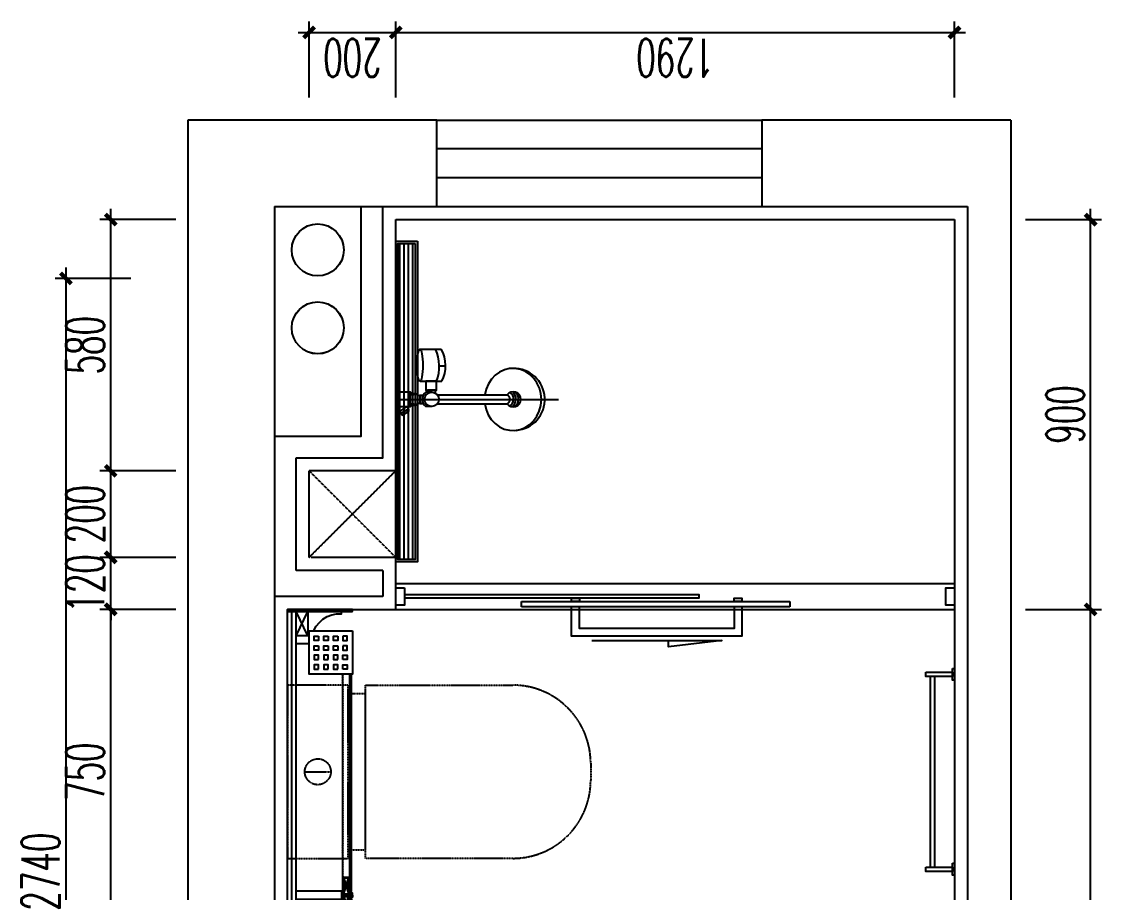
# Model space of a CAD drawing. Header units: inches. Extents: x 24920 to 61775, y 10942 to 38819.
# Drawn here: x 54863 to 57355, y 23917 to 25928 of the extents above; entities that cross this region are included whole.
import ezdxf

# ---------------------------------------------------------------- set-up
doc = ezdxf.new("R2010")
doc.units = ezdxf.units.IN
doc.header["$MEASUREMENT"] = 0
doc.header["$PDMODE"] = 1
for name, pattern in [('DASH', [0.35, 0.25, -0.1]), ('FH_ACAD_ISO02W100', [0.75, 0.6, -0.15]), ('ZY-T-84', [3.449, 3, -0.15, -0.299])]:
    doc.linetypes.add(name, pattern=pattern)
for name, color, linetype in [('04天花', 7, 'Continuous'), ('A-JLA_原建筑墙体', 2, 'Continuous'), ('B-JLA_墙体完成面(到顶）', 3, 'Continuous'), ('C-JLA_固定家具（不到顶）', 141, 'Continuous'), ('C-JLA_平面地铺共用', 251, 'Continuous'), ('C-JLA_平面门', 8, 'Continuous'), ('C-JLA_洁具', 141, 'Continuous'), ('C-JLA_活动家具', 141, 'Continuous'), ('D-JLA_地漏', 5, 'Continuous'), ('VPIPE-污水', 2, 'FH_ACAD_ISO02W100'), ('VPIPE-通气', 7, 'ZY-T-84'), ('WALL', 2, 'Continuous'), ('WINDOW', 4, 'Continuous')]:
    doc.layers.add(name, color=color, linetype=linetype)
doc.styles.add('DIM', font='simplex.shx', dxfattribs={"width": 0.6, "bigfont": 'extfont.shx'})
doc.dimstyles.new('1比25', dxfattribs={"dimscale": 25, "dimtxt": 3.5, "dimasz": 1, "dimexe": 1, "dimexo": 1, "dimgap": 0.6, "dimtad": 1, "dimdec": 0, "dimrnd": 5, "dimzin": 0, "dimdsep": 46, "dimtxsty": 'DIM', "dimblk": 'ARCHTICK', "dimcen": 0.09, "dimdle": 1, "dimclrd": 1, "dimclre": 1, "dimclrt": 1, "dimadec": 0, "dimazin": 0, "dimtfac": 1, "dimtdec": 0, "dimtix": 1, "dimtmove": 2, "dimatfit": 3, "dimldrblk": '引线箭头（自定义）', "dimfxl": 0, "dimtolj": 1, "dimtzin": 0, "dimarcsym": 0})

# ---------------------------------------------------------------- blocks, each defined once
blk = doc.blocks.new('B标准块-马桶1')
at = {"layer": 'C-JLA_活动家具', "color": 2, "linetype": 'DASH'}
blk.add_line((0, -40), (0, -100), dxfattribs=at)
for points in [[(-200, -140), (200, -140), (200, 0), (-200, 0)], [(-180, -180), (180, -180), (180, -140), (-180, -140)]]:
    blk.add_lwpolyline(points, close=True, dxfattribs=at)
blk.add_lwpolyline([(-200, -180), (200, -180), (200, -520, -0.414214), (20, -700), (-20, -700, -0.414214), (-200, -520)], format="xyb", close=True, dxfattribs=at)
blk.add_circle((0, -70), 30, dxfattribs=at)
blk = doc.blocks.new('A$C55F7441B')
at = {"layer": '04天花', "color": 251}
for p, q in [((-9.6, 34.1), (-13.9, 3.4)), ((-3.9, 36.8), (-6.6, 36.8)), ((-3.9, 31.5), (-3.9, 36.8)), ((0, 31.5), (-3.9, 31.5)), ((-3.9, 31.5), (-3.9, -2.9)), ((0, 0), (0, 31.5)), ((-3.9, 0), (0, 0)), ((-7.1, -8.4), (-26.9, -8.4)), ((-26.9, -8.4), (-26.9, -10.1)), ((-26.9, -10.1), (-7.1, -10.1)), ((-24.9, -4), (-24.9, -8.4)), ((-20.8, -1), (-21.9, -1)), ((-7.1, -8.4), (-7.1, -10.1))]:
    blk.add_line(p, q, dxfattribs=at)
blk.add_circle((-15.9, -5.7), 0.632, dxfattribs=at)
for centre, radius, start, end in [((-6.6, 33.8), 3, 90, 173.9743), ((-20.6, 6.3), 7.33, 268.2633, 337.1244), ((-21.9, -4), 3, 90, 180), ((-10, -2.4), 6.12, 282.7052, 355.847)]:
    blk.add_arc(centre, radius, start, end, dxfattribs=at)
blk = doc.blocks.new('A$C4BA816F9')
at = {"layer": 'C-JLA_固定家具（不到顶）'}
h = blk.add_hatch(dxfattribs=at)
h.set_pattern_fill('金属', color=251, angle=180, style=0)
h.set_pattern_definition([(135, (-150.0002, 1834.9987), (1.347038, 1.347038), []), (135, (-150.8982, 1834.9987), (1.347038, 1.347038), [])])
h.paths.add_polyline_path([(-150, 1835), (-150, 1840), (0, 1840), (0, 1835)])
h = blk.add_hatch(dxfattribs=at)
h.set_pattern_fill('金属', color=251, angle=180, style=0)
h.set_pattern_definition([(135, (-150.0002, 1204.9987), (1.3470384, 1.3470384), []), (135, (-150.8982, 1204.9987), (1.3470384, 1.3470384), [])])
h.paths.add_polyline_path([(-143, 1776), (-143, 1775), (-150, 1775), (-150, 1780), (-127, 1780), (-127, 1775), (-128, 1775), (-128, 1779), (-149, 1779), (-149, 1776)])
h = blk.add_hatch(dxfattribs=at)
h.set_pattern_fill('玻璃剖面', color=251, scale=0.5, angle=180, style=0)
h.set_pattern_definition([(135, (-148, 1209.999), (4.98903, 4.98903), []), (45, (-148, 1209.999), (4.98903, -4.98903), [])])
h.paths.add_polyline_path([(-143, 1775), (-143, 1185), (-146.5, 1185), (-148, 1190), (-148, 1770), (-146.5, 1775)])
h = blk.add_hatch(dxfattribs=at)
h.set_pattern_fill('金属', color=251, angle=180, style=0)
h.set_pattern_definition([(135, (-128.0002, 1209.9987), (1.3470384, 1.3470384), []), (135, (-128.8982, 1209.9987), (1.3470384, 1.3470384), [])])
h.paths.add_polyline_path([(-127, 1775), (-127, 1180), (-128, 1180), (-128, 1775)])
h = blk.add_hatch(dxfattribs=at)
h.set_pattern_fill('金属', color=251, angle=180, style=0)
h.set_pattern_definition([(135, (-125.0002, 1760.4987), (1.34704, 1.34704), []), (135, (-125.8982, 1760.4987), (1.34704, 1.34704), [])])
h.paths.add_polyline_path([(-47.4, 1780), (-47.4, 1778.5), (-86, 1778.5), (-86, 1780), (-85, 1780)])
h.paths.add_polyline_path([(-104, 1780), (-104, 1778.5), (-123.5, 1778.5), (-123.5, 1760.5), (-125, 1760.5), (-125, 1780)])
h = blk.add_hatch(dxfattribs=at)
h.set_pattern_fill('金属', color=251, angle=180, style=0)
h.set_pattern_definition([(135, (-150.0002, 1179.9988), (1.34704, 1.34704), []), (135, (-150.8982, 1179.9988), (1.34704, 1.34704), [])])
h.paths.add_polyline_path([(-143, 1185), (-143, 1184), (-149, 1184), (-149, 1181), (-128, 1181), (-128, 1185), (-127, 1185), (-127, 1180), (-150, 1180), (-150, 1185)])
h = blk.add_hatch(dxfattribs=at)
h.set_pattern_fill('金属', color=251, angle=180, style=0)
h.set_pattern_definition([(225, (-150.0002, 1179.9987), (1.34704, -1.34704), []), (225, (-150.8982, 1179.9987), (1.34704, -1.34704), [])])
h.paths.add_polyline_path([(-127, 1175), (-127, 1180), (-150, 1180), (-150, 1175), (-143, 1175), (-143, 1176), (-149, 1176), (-149, 1179), (-128, 1179), (-128, 1175)])
h = blk.add_hatch(dxfattribs=at)
h.set_pattern_fill('玻璃剖面', color=251, scale=0.5, angle=180, style=0)
h.set_pattern_definition([(225, (-148, 1414.9996), (4.98903, -4.98903), []), (315, (-148, 1414.9996), (4.98903, 4.98903), [])])
h.paths.add_polyline_path([(-143, 850), (-143, 1175), (-146.5, 1175), (-148, 1170), (-148, 855), (-146.5, 850)])
h = blk.add_hatch(dxfattribs=at)
h.set_pattern_fill('金属', color=251, angle=180, style=0)
h.set_pattern_definition([(225, (-150, 910.0002), (1.347038, -1.347038), []), (225, (-150.898, 910.0002), (1.347038, -1.347038), [])])
h.paths.add_polyline_path([(-127, 665), (-127, 955), (-128, 955), (-128, 665)])
h = blk.add_hatch(dxfattribs=at)
h.set_pattern_fill('金属', color=251, angle=180, style=0)
h.set_pattern_definition([(135, (-150.0002, 844.9995), (1.34704, 1.34704), []), (135, (-150.8982, 844.9995), (1.34704, 1.34704), [])])
h.paths.add_polyline_path([(-143, 850), (-143, 849), (-149, 849), (-149, 846), (-128, 846), (-128, 850), (-127, 850), (-127, 845), (-150, 845), (-150, 850)])
h = blk.add_hatch(dxfattribs=at)
h.set_pattern_fill('金属', color=251, angle=180, style=0)
h.set_pattern_definition([(225, (-150.0002, 844.9995), (1.34704, -1.34704), []), (225, (-150.8982, 844.9995), (1.34704, -1.34704), [])])
h.paths.add_polyline_path([(-127, 840), (-127, 845), (-150, 845), (-150, 840), (-143, 840), (-143, 841), (-149, 841), (-149, 844), (-128, 844), (-128, 840)])
h = blk.add_hatch(dxfattribs=at)
h.set_pattern_fill('玻璃剖面', color=251, scale=0.5, angle=180, style=0)
h.set_pattern_definition([(225, (-148, 494.9995), (4.98903, -4.98903), []), (315, (-148, 494.9995), (4.98903, 4.98903), [])])
h.paths.add_polyline_path([(-143, 250), (-143, 840), (-146.5, 840), (-148, 835), (-148, 255), (-146.5, 250)])
h = blk.add_hatch(dxfattribs=at)
h.set_pattern_fill('金属', color=251, angle=180, style=0)
h.set_pattern_definition([(225, (-128, 630), (1.3470384, -1.3470384), []), (225, (-128.898, 630), (1.3470384, -1.3470384), [])])
h.paths.add_polyline_path([(-127, 65), (-127, 660), (-128, 660), (-128, 65)])
h = blk.add_hatch(dxfattribs=at)
h.set_pattern_fill('金属', color=251, angle=180, style=0)
h.set_pattern_definition([(225, (-150, 494.9995), (1.347038, -1.347038), []), (225, (-150.898, 494.9995), (1.347038, -1.347038), [])])
h.paths.add_polyline_path([(-127, 245), (-127, 250), (-128, 250), (-128, 246), (-149, 246), (-149, 249), (-143, 249), (-143, 250), (-150, 250), (-150, 245)])
h = blk.add_hatch(dxfattribs=at)
h.set_pattern_fill('金属', color=251, angle=180, style=0)
h.set_pattern_definition([(225, (-150, 244.9995), (1.34704, -1.34704), []), (225, (-150.898, 244.9995), (1.34704, -1.34704), [])])
h.paths.add_polyline_path([(-143, 240), (-143, 241), (-149, 241), (-149, 244), (-128, 244), (-128, 240), (-127, 240), (-127, 245), (-150, 245), (-150, 240)])
h = blk.add_hatch(dxfattribs=at)
h.set_pattern_fill('玻璃剖面', color=251, scale=0.5, angle=180, style=0)
h.set_pattern_definition([(225, (-148, 630), (4.98903, -4.98903), []), (315, (-148, 630), (4.98903, 4.98903), [])])
h.paths.add_polyline_path([(-143, 65), (-143, 240), (-146.5, 240), (-148, 235), (-148, 70), (-146.5, 65)])
h = blk.add_hatch(dxfattribs=at)
h.set_pattern_fill('金属', color=251, angle=270, style=0)
h.set_pattern_definition([(225, (-125, 79.5), (1.34704, -1.34704), []), (225, (-125.898, 79.5), (1.34704, -1.34704), [])])
h.paths.add_polyline_path([(-47.4, 60), (-47.4, 61.5), (-86, 61.5), (-86, 60), (-85, 60)])
h.paths.add_polyline_path([(-104, 60), (-104, 61.5), (-123.5, 61.5), (-123.5, 79.5), (-125, 79.5), (-125, 60)])
h = blk.add_hatch(dxfattribs=at)
h.set_pattern_fill('金属', color=251, angle=180, style=0)
h.set_pattern_definition([(225, (-150, 635), (1.3470384, -1.3470384), []), (225, (-150.898, 635), (1.3470384, -1.3470384), [])])
h.paths.add_polyline_path([(-143, 64), (-143, 65), (-150, 65), (-150, 60), (-127, 60), (-127, 65), (-128, 65), (-128, 61), (-149, 61), (-149, 64)])
h = blk.add_hatch(dxfattribs=at)
h.set_pattern_fill('金属', color=251, angle=270, style=0)
h.set_pattern_definition([(225, (-150, 5), (1.347038, -1.347038), []), (225, (-150.898, 5), (1.347038, -1.347038), [])])
h.paths.add_polyline_path([(-150, 5), (-150, 0), (0, 0), (0, 5)])
at = {"color": 251, "ltscale": 100}
for p, q in [((-100.4, 1777.9), (-102.6, 1776.4)), ((-102.6, 1776.4), (-100.1, 1772.6)), ((-100, 1778.5), (-100.5, 1778.5)), ((-100.5, 1778.5), (-100.4, 1777.9)), ((-100.1, 1772.6), (-97.9, 1774.1)), ((-100, 1781), (-100, 1778.5)), ((-99, 1776.9), (-98.5, 1778.1)), ((-98.7, 1776.5), (-97.8, 1777.1)), ((-98.3, 1776), (-97, 1776.1)), ((-97.9, 1774.1), (-97.5, 1774)), ((-97.7, 1771.5), (-90.3, 1779)), ((-97.5, 1774), (-97.2, 1774.2)), ((-92.1, 1770.6), (-97.4, 1770.6)), ((-97.2, 1774.2), (-96.7, 1773.9)), ((-92.1, 1770), (-92.1, 1770.6)), ((-89.8, 1770), (-92.1, 1770)), ((-86.8, 1770.7), (-89.8, 1770.7)), ((-89.8, 1770.7), (-89.8, 1770)), ((-86.8, 1780), (-88.1, 1780)), ((-86.8, 1780), (-86.8, 1770.7)), ((-102.6, 63.6), (-100.1, 67.4)), ((-100.4, 62.1), (-102.6, 63.6)), ((-100.5, 61.5), (-100.4, 62.1)), ((-100, 61.5), (-100.5, 61.5)), ((-100.1, 67.4), (-97.9, 65.9)), ((-100, 59), (-100, 61.5)), ((-99, 63.1), (-98.5, 61.9)), ((-98.7, 63.5), (-97.8, 62.9)), ((-98.3, 64), (-97, 63.9)), ((-97.9, 65.9), (-97.5, 66)), ((-97.7, 68.5), (-90.3, 61)), ((-97.5, 66), (-97.2, 65.8)), ((-92.1, 69.4), (-97.4, 69.4)), ((-97.2, 65.8), (-96.7, 66.1)), ((-89.8, 70), (-92.1, 70)), ((-92.1, 70), (-92.1, 69.4)), ((-89.8, 69.3), (-89.8, 70)), ((-86.8, 69.3), (-89.8, 69.3)), ((-86.8, 60), (-88.1, 60)), ((-86.8, 60), (-86.8, 69.3))]:
    blk.add_line(p, q, dxfattribs=at)
for points in [[(-104, 1780), (-105, 1780), (-105, 1781), (-100, 1781)], [(-86, 1780), (-86, 1770), (-104, 1770), (-104, 1780)], [(-99.9, 1778), (-98.5, 1778)], [(-104, 60), (-105, 60), (-105, 59), (-100, 59)], [(-86, 60), (-86, 70), (-104, 70), (-104, 60)], [(-99.9, 62), (-98.5, 62)]]:
    blk.add_lwpolyline(points, dxfattribs=at)
for points in [[(-96.7, 1773.9), (-90.6, 1780.1, -0.200733), (-88.5, 1781), (-85, 1781), (-85, 1780), (-86, 1780)], [(-96.7, 66.1), (-90.6, 59.9, 0.200733), (-88.5, 59), (-85, 59), (-85, 60), (-86, 60)]]:
    blk.add_lwpolyline(points, format="xyb", dxfattribs=at)
for centre, radius, start, end in [((-107.1, 1770.9), 10.1, 18.0452, 49.3782), ((-97.4, 1771.1), 0.5, 135.4013, 270), ((-87.7, 1776.1), 3.88, 95.5999, 133.1434), ((-107.1, 69.1), 10.1, 310.6218, 341.9548), ((-97.4, 68.9), 0.5, 90, 224.5987), ((-87.7, 63.9), 3.88, 226.8566, 264.4001)]:
    blk.add_arc(centre, radius, start, end, dxfattribs=at)
at = {"layer": 'C-JLA_固定家具（不到顶）', "color": 251, "ltscale": 200}
for points in [[(-150, 1835), (-150, 1840), (0, 1840), (0, 1835)], [(-125, 1190), (-125, 1170), (-20, 1170), (-20, 1190)], [(-125, 855), (-125, 835), (-20, 835), (-20, 855)], [(-125, 255), (-125, 235), (-20, 235), (-20, 255)], [(-150, 5), (-150, 0), (0, 0), (0, 5)]]:
    blk.add_lwpolyline(points, close=True, dxfattribs=at)
for points in [[(-47.4, 1835), (-47.4, 1780), (-57.4, 1780, 0.363881), (-125, 1830), (-125, 1835)], [(-47.4, 5), (-47.4, 60), (-57.4, 60, -0.363881), (-125, 10), (-125, 5)]]:
    blk.add_lwpolyline(points, format="xyb", close=True, dxfattribs=at)
at = {"layer": 'C-JLA_固定家具（不到顶）', "color": 251}
for points in [[(-47.4, 1778.5), (-20, 1835)], [(-20, 1778.5), (-47.4, 1835)], [(-10, 5), (-10, 1835.1)], [(-128, 1775), (-127, 1775), (-127, 1780), (-150, 1780), (-150, 1775), (-143, 1775)], [(-128, 1775), (-128, 1779), (-149, 1779), (-149, 1776), (-143, 1776)], [(-143, 1775), (-143, 1776)], [(-130, 1777), (-141, 1741)], [(-130, 1741), (-141, 1777)], [(-128, 850), (-128, 1775)], [(-127, 1775), (-127, 850)], [(-123.5, 1760.5), (-123.5, 1778.5), (-104, 1778.5)], [(-86, 1778.5), (-20, 1778.5)], [(-130, 1183), (-141, 1219)], [(-130, 1219), (-141, 1183)], [(-128, 1185), (-127, 1185), (-127, 1180), (-150, 1180), (-150, 1185), (-143, 1185)], [(-128, 1175), (-127, 1175), (-127, 1180), (-150, 1180), (-150, 1175), (-143, 1175)], [(-128, 1185), (-128, 1181), (-149, 1181), (-149, 1184), (-143, 1184)], [(-128, 1175), (-128, 1179), (-149, 1179), (-149, 1176), (-143, 1176)], [(-143, 1185), (-143, 1184)], [(-143, 1185), (-143, 1184)], [(-143, 1175), (-143, 1176)], [(-130, 1177), (-141, 1141)], [(-130, 1141), (-141, 1177)], [(-130, 848), (-141, 884)], [(-130, 884), (-141, 848)], [(-128, 850), (-127, 850), (-127, 845), (-150, 845), (-150, 850), (-143, 850)], [(-128, 850), (-128, 846), (-149, 846), (-149, 849), (-143, 849)], [(-128, 840), (-127, 840), (-127, 845), (-150, 845), (-150, 840), (-143, 840)], [(-128, 840), (-128, 844), (-149, 844), (-149, 841), (-143, 841)], [(-143, 840), (-143, 841)], [(-130, 842), (-141, 806)], [(-130, 806), (-141, 842)], [(-128, 840), (-128, 250)], [(-127, 250), (-127, 840)], [(-130, 248), (-141, 284)], [(-130, 284), (-141, 248)], [(-128, 250), (-127, 250), (-127, 245), (-150, 245), (-150, 250), (-143, 250)], [(-128, 250), (-128, 246), (-149, 246), (-149, 249), (-143, 249)], [(-143, 250), (-143, 249)], [(-128, 240), (-127, 240), (-127, 245), (-150, 245), (-150, 240), (-143, 240)], [(-128, 240), (-128, 244), (-149, 244), (-149, 241), (-143, 241)], [(-143, 240), (-143, 241)], [(-130, 242), (-141, 206)], [(-130, 206), (-141, 242)], [(-128, 240), (-128, 65)], [(-127, 65), (-127, 240)], [(-130, 63), (-141, 99)], [(-130, 99), (-141, 63)], [(-123.5, 79.5), (-123.5, 61.5), (-104, 61.5)], [(-128, 65), (-127, 65), (-127, 60), (-150, 60), (-150, 65), (-143, 65)], [(-128, 65), (-128, 61), (-149, 61), (-149, 64), (-143, 64)], [(-143, 65), (-143, 64)], [(-86, 61.5), (-20, 61.5)], [(-47.4, 61.5), (-20, 5)], [(-20, 61.5), (-47.4, 5)]]:
    blk.add_lwpolyline(points, dxfattribs=at)
at = {"layer": 'C-JLA_固定家具（不到顶）', "color": 251, "ltscale": 200}
for points in [[(-20, 5), (-20, 1836.1)], [(-125, 1760.5), (-125, 1780), (-104, 1780)], [(-86, 1780), (-47.4, 1780)], [(-125, 1760.5), (-20, 1760.5)], [(-125, 79.5), (-125, 60), (-104, 60)], [(-125, 79.5), (-20, 79.5)], [(-86, 60), (-47.4, 60)]]:
    blk.add_lwpolyline(points, dxfattribs=at)
at = {"layer": 'C-JLA_固定家具（不到顶）', "color": 251}
for points in [[(-146.5, 1185), (-148, 1190), (-148, 1770), (-146.5, 1775), (-143, 1775), (-143, 1185)], [(-128, 1779), (-143, 1779), (-143, 1739), (-128, 1739)], [(-130, 1777), (-141, 1777), (-141, 1741), (-130, 1741)], [(-128, 1181), (-143, 1181), (-143, 1221), (-128, 1221)], [(-130, 1183), (-141, 1183), (-141, 1219), (-130, 1219)], [(-146.5, 1175), (-148, 1170), (-148, 855), (-146.5, 850), (-143, 850), (-143, 1175)], [(-128, 1179), (-143, 1179), (-143, 1139), (-128, 1139)], [(-130, 1177), (-141, 1177), (-141, 1141), (-130, 1141)], [(-128, 846), (-143, 846), (-143, 886), (-128, 886)], [(-130, 848), (-141, 848), (-141, 884), (-130, 884)], [(-146.5, 840), (-148, 835), (-148, 255), (-146.5, 250), (-143, 250), (-143, 840)], [(-128, 844), (-143, 844), (-143, 804), (-128, 804)], [(-130, 842), (-141, 842), (-141, 806), (-130, 806)], [(-128, 246), (-143, 246), (-143, 286), (-128, 286)], [(-130, 248), (-141, 248), (-141, 284), (-130, 284)], [(-146.5, 240), (-148, 235), (-148, 70), (-146.5, 65), (-143, 65), (-143, 240)], [(-128, 244), (-143, 244), (-143, 204), (-128, 204)], [(-130, 242), (-141, 242), (-141, 206), (-130, 206)], [(-128, 61), (-143, 61), (-143, 101), (-128, 101)], [(-130, 63), (-141, 63), (-141, 99), (-130, 99)]]:
    blk.add_lwpolyline(points, close=True, dxfattribs=at)
blk.add_lwpolyline([(-60, 935), (-60, 1090, 1), (-85, 1090), (-85, 935, 1)], format="xyb", close=True, dxfattribs=at)
at = {"layer": 'C-JLA_固定家具（不到顶）', "color": 251, "xscale": -1, "rotation": 270}
blk.add_blockref('A$C55F7441B', (-116.9, 1760.5), dxfattribs=at)
at = {"layer": 'C-JLA_固定家具（不到顶）', "color": 251, "rotation": 270}
for p in [(-116.9, 255), (-116.9, 79.5)]:
    blk.add_blockref('A$C55F7441B', p, dxfattribs=at)
blk = doc.blocks.new('A$C202C33C4')
at = {"layer": 'C-JLA_平面门', "color": 1}
for p, q in [((8, -20), (8, 600)), ((8, 600), (20, 600)), ((20, 600), (20, -20)), ((20, -20), (8, -20))]:
    blk.add_line(p, q, dxfattribs=at)
for points in [[(8, 471), (0, 471), (0, 489), (8, 489), (8, 471)], [(20, 489), (88, 489), (88, 96), (20, 96)], [(20, 471), (70, 471), (70, 114), (20, 114)], [(98, 142.5), (98, 442.5), (112.5, 319.6), (98, 319.6)], [(8, 96), (0, 96), (0, 114), (8, 114), (8, 96)]]:
    blk.add_lwpolyline(points, dxfattribs=at)
blk = doc.blocks.new('A$C0F4A690E')
at = {"layer": 'C-JLA_洁具', "color": 1}
for p, q in [((55.9, 188), (105.1, 188)), ((100.7, 149.5), (115, 149.5)), ((56.8, 113.7), (106.4, 113.7)), ((56.4, 62.6), (56.4, 81.6)), ((61.6, 62.2), (61.6, 81.9)), ((83, 88.8), (69.6, 88.8)), ((96.2, 82.3), (256.9, 82.3)), ((0, 72.1), (375.5, 72.1)), ((12.4, 39.9), (29.6, 50.4)), ((83, 55.4), (69.6, 55.4)), ((96.2, 61.8), (256.9, 61.8))]:
    blk.add_line(p, q, dxfattribs=at)
for points in [[(69.2, 113.7), (69.2, 93.6), (93.8, 93.6), (93.8, 113.7)], [(0, 54.7), (0, 89.5), (33.4, 89.5), (33.4, 54.7)]]:
    blk.add_lwpolyline(points, close=True, dxfattribs=at)
for points in [[(91.6, 86.4), (91.6, 93.6), (73, 93.6), (73, 88.8)], [(0, 43.9), (8.8, 43.9), (16, 35.8), (30.5, 45.1), (30.5, 48.6), (27.4, 54.7), (23.8, 54.7), (8.8, 43.9)]]:
    blk.add_lwpolyline(points, dxfattribs=at)
blk.add_circle((83, 72.1), 16.7, dxfattribs=at)
for centre, radius, start, end in [((5.8, 148.4), 94.8, 338.5403, 24.681), ((36, 149.6), 79, 332.9453, 29.0683), ((272.5, 72), 71.7, 274.2673, 91.4863), ((82.9, 72.1), 21.3, 128.404, 231.596), ((271.3, 72.1), 17.6, 215.4153, 144.5847), ((253.1, 72.1), 10.9, 290.4087, 69.5913), ((254.7, 73), 17.6, 294.8405, 59.0426), ((253.9, 72.8), 23.4, 309.1033, 46.3369), ((262.4, 72.6), 21.3, 302.5928, 51.1532)]:
    blk.add_arc(centre, radius, start, end, dxfattribs=at)
for centre, major_axis, ratio, start_param, end_param in [((55.9, 150.6), (0, 37.4), 0.172222, 3.141593, 9.424778), ((270.6, 71.8), (0, 71.8), 0.913411, 1.710094, 7.707569)]:
    blk.add_ellipse(centre, major_axis=major_axis, ratio=ratio, start_param=start_param, end_param=end_param, dxfattribs=at)
for points in [[(33.4, 88.8), (34.8, 87.9), (36.7, 86.5), (37.6, 83.9), (37.5, 81.8), (38.8, 81.5), (39.6, 81.4), (40.5, 82), (41.2, 83.6), (42.2, 85.7), (45.5, 87.5), (47, 84.7), (49.1, 84), (50.2, 82.9), (50.6, 80.1), (56.4, 81.9), (59.8, 81.9), (61.6, 81.9)], [(33.4, 55.4), (34.8, 56.3), (36.7, 57.6), (37.6, 60.3), (37.5, 62.3), (38.8, 62.6), (39.6, 62.7), (40.5, 62.2), (41.2, 60.5), (42.2, 58.4), (45.5, 56.6), (47, 59.5), (49.1, 60.1), (50.2, 61.3), (50.6, 64.1), (56.4, 62.2), (59.8, 62.2), (61.6, 62.2)]]:
    blk.add_open_spline(points, degree=3, knots=[0, 0, 0, 0, 4.541844, 6.784296, 8.640464, 9.351815, 10.476443, 11.132364, 12.444673, 15.629417, 18.302947, 21.255986, 23.369446, 24.744025, 25.811673, 30.989889, 36.967413, 36.967413, 36.967413, 36.967413], dxfattribs=at)
blk = doc.blocks.new('A$C1D565A6C')
at = {"layer": 'C-JLA_洁具', "color": 1}
for p, q in [((163.4, 598.8), (163.4, 158.8)), ((173.4, 598.8), (173.4, 158.8))]:
    blk.add_line(p, q, dxfattribs=at)
for points in [[(153.4, 608.8), (215, 608.8), (215, 598.8), (153.4, 598.8)], [(215, 617.6), (219.4, 617.6), (219.4, 590), (215, 590)], [(153.4, 158.8), (215, 158.8), (215, 148.8), (153.4, 148.8)], [(215, 167.6), (219.4, 167.6), (219.4, 140), (215, 140)]]:
    blk.add_lwpolyline(points, close=True, dxfattribs=at)
blk = doc.blocks.new('A$C4C6D6BD5')
at = {"color": 1}
blk.add_wipeout([(0, 100), (100, 100), (100, 0), (0, 0)], dxfattribs=at).dxf.layer = 'D-JLA_地漏'
at = {"layer": 'D-JLA_地漏', "color": 1}
blk.add_lwpolyline([(0, 100), (0, 0), (100, 0), (100, 100)], close=True, dxfattribs=at)
at = {"layer": 'D-JLA_地漏', "color": 251}
for points in [[(22, 88), (22, 78), (12, 78), (12, 88)], [(34, 88), (34, 78), (44, 78), (44, 88)], [(56, 88), (56, 78), (66, 78), (66, 88)], [(78, 88), (78, 78), (88, 78), (88, 88)], [(22, 66), (22, 56), (12, 56), (12, 66)], [(34, 66), (34, 56), (44, 56), (44, 66)], [(56, 66), (56, 56), (66, 56), (66, 66)], [(78, 66), (78, 56), (88, 56), (88, 66)], [(22, 34), (22, 44), (12, 44), (12, 34)], [(34, 34), (34, 44), (44, 44), (44, 34)], [(56, 34), (56, 44), (66, 44), (66, 34)], [(78, 34), (78, 44), (88, 44), (88, 34)], [(22, 12), (22, 22), (12, 22), (12, 12)], [(34, 12), (34, 22), (44, 22), (44, 12)], [(56, 12), (56, 22), (66, 22), (66, 12)], [(78, 12), (78, 22), (88, 22), (88, 12)]]:
    blk.add_lwpolyline(points, close=True, dxfattribs=at)
blk = doc.blocks.new('$WINLIB2D$00000001')
at = {"color": 0}
for points in [[(-0.5, 0.5), (-0.5, -0.5)], [(-0.5, 0.5), (0.5, 0.5)], [(0.5, -0.5), (0.5, 0.5)], [(0.5, 0.1667), (-0.5, 0.1667)], [(0.5, -0.1667), (-0.5, -0.1667)], [(-0.5, -0.5), (0.5, -0.5)]]:
    blk.add_lwpolyline(points, dxfattribs=at)
blk = doc.blocks.new('_ArchTick')
at = {"color": 0, "linetype": 'ByBlock', "const_width": 0.4}
blk.add_lwpolyline([(-0.5, -0.5), (0.5, 0.5)], dxfattribs=at)
blk = doc.blocks.new('*D1270')
at = {"color": 1, "lineweight": -2, "transparency": 16777216}
for p, q in [((518.5, 46574.1), (518.5, 46749.1)), ((1268.5, 46574.1), (1268.5, 46749.1)), ((493.5, 46724.1), (1293.5, 46724.1))]:
    blk.add_line(p, q, dxfattribs=at)
at = {"layer": 'Defpoints', "color": 0, "transparency": 16777216}
for p in [(1268.5, 46724.1), (1268.5, 46113.9), (518.5, 45890.9)]:
    blk.add_point(p, dxfattribs=at)
at = {"color": 1, "lineweight": -2, "transparency": 16777216, "xscale": 25, "yscale": 25, "zscale": 25, "rotation": 180}
blk.add_blockref('_ArchTick', (518.5, 46724.1), dxfattribs=at)
at = {"color": 1, "lineweight": -2, "transparency": 16777216, "xscale": 25, "yscale": 25, "zscale": 25}
blk.add_blockref('_ArchTick', (1268.5, 46724.1), dxfattribs=at)
at = {"color": 1, "transparency": 16777216, "insert": (893.5, 46782.8), "char_height": 87.5, "attachment_point": 5, "style": 'DIM'}
blk.add_mtext('\\A1;750', dxfattribs=at)
blk = doc.blocks.new('引线箭头（自定义）')
at = {"linetype": 'ByBlock', "lineweight": -2}
h = blk.add_hatch(color=8, dxfattribs=at)
h.dxf.hatch_style = 1
h.paths.add_polyline_path([(-1.195, -0.955), (-0.315, 0), (-1.201, 0.958), (-0.912, 1.212), (0, 0), (-0.912, -1.209)])
at = {"color": 0, "linetype": 'ByBlock', "lineweight": -2}
blk.add_line((-0.315, 0), (-4.751, 0), dxfattribs=at)
blk.add_lwpolyline([(-1.195, -0.955), (-0.315, 0), (-1.201, 0.958), (-0.912, 1.212), (0, 0), (-0.912, -1.209)], close=True, dxfattribs=at)
blk = doc.blocks.new('*D1271')
at = {"color": 1, "lineweight": -2, "transparency": 16777216}
for p, q in [((1268.5, 46574.1), (1268.5, 46749.1)), ((1388.5, 46574.1), (1388.5, 46749.1)), ((1268.5, 46724.1), (1243.5, 46724.1)), ((1268.5, 46724.1), (1388.5, 46724.1)), ((1388.5, 46724.1), (1413.5, 46724.1))]:
    blk.add_line(p, q, dxfattribs=at)
at = {"layer": 'Defpoints', "color": 0, "transparency": 16777216}
for p in [(1388.5, 46724.1), (1388.5, 46134.8), (1268.5, 46113.9)]:
    blk.add_point(p, dxfattribs=at)
at = {"color": 1, "lineweight": -2, "transparency": 16777216, "xscale": 25, "yscale": 25, "zscale": 25}
blk.add_blockref('_ArchTick', (1268.5, 46724.1), dxfattribs=at)
at = {"color": 1, "lineweight": -2, "transparency": 16777216, "xscale": 25, "yscale": 25, "zscale": 25, "rotation": 180}
blk.add_blockref('_ArchTick', (1388.5, 46724.1), dxfattribs=at)
at = {"color": 1, "transparency": 16777216, "insert": (1328.5, 46782.8), "char_height": 87.5, "attachment_point": 5, "style": 'DIM'}
blk.add_mtext('\\A1;120', dxfattribs=at)
blk = doc.blocks.new('*D1272')
at = {"color": 1, "lineweight": -2, "transparency": 16777216}
for p, q in [((1388.5, 46574.1), (1388.5, 46749.1)), ((1588.5, 46574.1), (1588.5, 46749.1)), ((1363.5, 46724.1), (1613.5, 46724.1))]:
    blk.add_line(p, q, dxfattribs=at)
at = {"layer": 'Defpoints', "color": 0, "transparency": 16777216}
for p in [(1588.5, 46724.1), (1588.5, 46166), (1388.5, 46134.8)]:
    blk.add_point(p, dxfattribs=at)
at = {"color": 1, "lineweight": -2, "transparency": 16777216, "xscale": 25, "yscale": 25, "zscale": 25, "rotation": 180}
blk.add_blockref('_ArchTick', (1388.5, 46724.1), dxfattribs=at)
at = {"color": 1, "lineweight": -2, "transparency": 16777216, "xscale": 25, "yscale": 25, "zscale": 25}
blk.add_blockref('_ArchTick', (1588.5, 46724.1), dxfattribs=at)
at = {"color": 1, "transparency": 16777216, "insert": (1488.5, 46782.8), "char_height": 87.5, "attachment_point": 5, "style": 'DIM'}
blk.add_mtext('\\A1;200', dxfattribs=at)
blk = doc.blocks.new('*D1273')
at = {"color": 1, "lineweight": -2, "transparency": 16777216}
for p, q in [((1588.5, 46574.1), (1588.5, 46749.1)), ((2168.5, 46574.1), (2168.5, 46749.1)), ((1563.5, 46724.1), (2193.5, 46724.1))]:
    blk.add_line(p, q, dxfattribs=at)
at = {"layer": 'Defpoints', "color": 0, "transparency": 16777216}
for p in [(2168.5, 46724.1), (1588.5, 46166), (2168.5, 46066)]:
    blk.add_point(p, dxfattribs=at)
at = {"color": 1, "lineweight": -2, "transparency": 16777216, "xscale": 25, "yscale": 25, "zscale": 25, "rotation": 180}
blk.add_blockref('_ArchTick', (1588.5, 46724.1), dxfattribs=at)
at = {"color": 1, "lineweight": -2, "transparency": 16777216, "xscale": 25, "yscale": 25, "zscale": 25}
blk.add_blockref('_ArchTick', (2168.5, 46724.1), dxfattribs=at)
at = {"color": 1, "transparency": 16777216, "insert": (1878.5, 46782.8), "char_height": 87.5, "attachment_point": 5, "style": 'DIM'}
blk.add_mtext('\\A1;580', dxfattribs=at)
blk = doc.blocks.new('*D1274')
at = {"color": 1, "lineweight": -2, "transparency": 16777216}
for p, q in [((-707.3, 46677.3), (-707.3, 46852.3)), ((2032.7, 46677.3), (2032.7, 46852.3)), ((-732.3, 46827.3), (2057.7, 46827.3))]:
    blk.add_line(p, q, dxfattribs=at)
at = {"layer": 'Defpoints', "color": 0, "transparency": 16777216}
for p in [(2032.7, 46827.3), (-707.3, 46589.7), (2032.7, 46589.7)]:
    blk.add_point(p, dxfattribs=at)
at = {"color": 1, "lineweight": -2, "transparency": 16777216, "xscale": 25, "yscale": 25, "zscale": 25, "rotation": 180}
blk.add_blockref('_ArchTick', (-707.3, 46827.3), dxfattribs=at)
at = {"color": 1, "lineweight": -2, "transparency": 16777216, "xscale": 25, "yscale": 25, "zscale": 25}
blk.add_blockref('_ArchTick', (2032.7, 46827.3), dxfattribs=at)
at = {"color": 1, "transparency": 16777216, "insert": (662.7, 46886), "char_height": 87.5, "attachment_point": 5, "style": 'DIM'}
blk.add_mtext('\\A1;2740', dxfattribs=at)
blk = doc.blocks.new('*D1279')
at = {"color": 1, "lineweight": -2, "transparency": 16777216}
for p, q in [((-571.5, 44611.9), (-571.5, 44436.9)), ((1268.5, 44611.9), (1268.5, 44436.9)), ((-596.5, 44461.9), (1293.5, 44461.9))]:
    blk.add_line(p, q, dxfattribs=at)
at = {"layer": 'Defpoints', "color": 0, "transparency": 16777216}
for p in [(-571.5, 44776), (1268.5, 44776), (1268.5, 44461.9)]:
    blk.add_point(p, dxfattribs=at)
at = {"color": 1, "lineweight": -2, "transparency": 16777216, "xscale": 25, "yscale": 25, "zscale": 25, "rotation": 180}
blk.add_blockref('_ArchTick', (-571.5, 44461.9), dxfattribs=at)
at = {"color": 1, "lineweight": -2, "transparency": 16777216, "xscale": 25, "yscale": 25, "zscale": 25}
blk.add_blockref('_ArchTick', (1268.5, 44461.9), dxfattribs=at)
at = {"color": 1, "transparency": 16777216, "insert": (348.5, 44520.6), "char_height": 87.5, "attachment_point": 5, "style": 'DIM'}
blk.add_mtext('\\A1;1840', dxfattribs=at)
blk = doc.blocks.new('*D1280')
at = {"color": 1, "lineweight": -2, "transparency": 16777216}
for p, q in [((1268.5, 44611.9), (1268.5, 44436.9)), ((2168.5, 44611.9), (2168.5, 44436.9)), ((1243.5, 44461.9), (2193.5, 44461.9))]:
    blk.add_line(p, q, dxfattribs=at)
at = {"layer": 'Defpoints', "color": 0, "transparency": 16777216}
for p in [(1268.5, 44776), (2168.5, 44776), (2168.5, 44461.9)]:
    blk.add_point(p, dxfattribs=at)
at = {"color": 1, "lineweight": -2, "transparency": 16777216, "xscale": 25, "yscale": 25, "zscale": 25, "rotation": 180}
blk.add_blockref('_ArchTick', (1268.5, 44461.9), dxfattribs=at)
at = {"color": 1, "lineweight": -2, "transparency": 16777216, "xscale": 25, "yscale": 25, "zscale": 25}
blk.add_blockref('_ArchTick', (2168.5, 44461.9), dxfattribs=at)
at = {"color": 1, "transparency": 16777216, "insert": (1718.5, 44520.6), "char_height": 87.5, "attachment_point": 5, "style": 'DIM'}
blk.add_mtext('\\A1;900', dxfattribs=at)
blk = doc.blocks.new('*D1281')
at = {"color": 1, "lineweight": -2, "transparency": 16777216}
for p, q in [((2600.8, 46291), (2600.8, 46041)), ((2450.8, 46266), (2625.8, 46266)), ((2450.8, 46066), (2625.8, 46066))]:
    blk.add_line(p, q, dxfattribs=at)
at = {"layer": 'Defpoints', "color": 0, "transparency": 16777216}
for p in [(1588.5, 46266), (1588.5, 46066), (2600.8, 46066)]:
    blk.add_point(p, dxfattribs=at)
at = {"color": 1, "lineweight": -2, "transparency": 16777216, "xscale": 25, "yscale": 25, "zscale": 25}
for p, rotation in [((2600.8, 46266), 90), ((2600.8, 46066), 270)]:
    blk.add_blockref('_ArchTick', p, dxfattribs=dict(at, rotation=rotation))
at = {"color": 1, "transparency": 16777216, "insert": (2542.1, 46166), "char_height": 87.5, "attachment_point": 5, "rotation": 90, "style": 'DIM'}
blk.add_mtext('\\A1;200', dxfattribs=at)
blk = doc.blocks.new('*D1282')
at = {"color": 1, "lineweight": -2, "transparency": 16777216}
for p, q in [((2600.8, 46091), (2600.8, 44751)), ((2450.8, 46066), (2625.8, 46066)), ((2450.8, 44776), (2625.8, 44776))]:
    blk.add_line(p, q, dxfattribs=at)
at = {"layer": 'Defpoints', "color": 0, "transparency": 16777216}
for p in [(1588.5, 46066), (2168.5, 44776), (2600.8, 44776)]:
    blk.add_point(p, dxfattribs=at)
at = {"color": 1, "lineweight": -2, "transparency": 16777216, "xscale": 25, "yscale": 25, "zscale": 25}
for p, rotation in [((2600.8, 46066), 90), ((2600.8, 44776), 270)]:
    blk.add_blockref('_ArchTick', p, dxfattribs=dict(at, rotation=rotation))
at = {"color": 1, "transparency": 16777216, "insert": (2542.1, 45421), "char_height": 87.5, "attachment_point": 5, "rotation": 90, "style": 'DIM'}
blk.add_mtext('\\A1;1290', dxfattribs=at)
blk = doc.blocks.new('A$C0b421470')
at = {"layer": 'D-JLA_地漏'}
h = blk.add_hatch(dxfattribs=at)
h.set_pattern_fill('_USER', color=251, scale=10, pattern_type=0)
h.set_pattern_definition([(360, (3247.573, 1624.154), (-1e-15, -10), [])])
h.paths.add_polyline_path([(3247.6, 1584.2), (2517.6, 1584.2), (2517.6, 1624.2), (3247.6, 1624.2)])
at = {"layer": 'A-JLA_原建筑墙体', "color": 4}
for p, q in [((3532.6, 2109.2), (432.6, 2109.2)), ((3332.6, 1909.2), (532.6, 1909.2)), ((3332.6, 309.2), (532.6, 309.2)), ((3376.6, 209.2), (432.6, 209.2))]:
    blk.add_line(p, q, dxfattribs=at)
at = {"layer": 'A-JLA_原建筑墙体'}
for p, q in [((2432.6, 1659.2), (2432.6, 1909.2)), ((2492.6, 1659.2), (2492.6, 1859.2)), ((2492.6, 1659.2), (2432.6, 1659.2))]:
    blk.add_line(p, q, dxfattribs=at)
for points in [[(2802.6, 1909.2), (2802.6, 1709.2), (3332.6, 1709.2)], [(2492.6, 1859.2), (2752.6, 1859.2)], [(2752.6, 1859.2), (2752.6, 1659.2), (3332.6, 1659.2)]]:
    blk.add_lwpolyline(points, dxfattribs=at)
at = {"layer": 'B-JLA_墙体完成面(到顶）'}
for p, q in [((562.6, 1879), (2402.6, 1879.2)), ((2402.6, 1879.2), (2402.6, 1629.2)), ((2402.6, 1629.2), (3302.6, 1629.2)), ((3302.6, 1629.2), (3302.6, 339.2))]:
    blk.add_line(p, q, dxfattribs=at)
at = {"layer": 'B-JLA_墙体完成面(到顶）', "color": 8, "linetype": 'DASH'}
for p, q in [((2522.6, 1829.2), (2722.6, 1629.2)), ((2722.6, 1829.2), (2522.6, 1629.2))]:
    blk.add_line(p, q, dxfattribs=at)
at = {"layer": 'B-JLA_墙体完成面(到顶）', "color": 3}
blk.add_line((3302.6, 339.2), (562.6, 339.2), dxfattribs=at)
at = {"layer": 'B-JLA_墙体完成面(到顶）'}
for points in [[(2522.6, 1829.2), (2722.6, 1829.2)], [(2522.6, 1629.2), (2522.6, 1824.4)], [(2722.6, 1629.2), (2722.6, 1829.2)]]:
    blk.add_lwpolyline(points, dxfattribs=at)
at = {"layer": 'C-JLA_平面地铺共用', "color": 251}
for p, q in [((2402.6, 1629.2), (2402.6, 339.2)), ((2462.6, 1629.2), (2462.6, 339.2))]:
    blk.add_line(p, q, dxfattribs=at)
at = {"layer": 'C-JLA_活动家具', "color": 1}
for points in [[(2452.6, 1609.2), (2412.6, 1609.2), (2412.6, 1629.2), (2452.6, 1629.2)], [(2452.6, 339.2), (2412.6, 339.2), (2412.6, 359.2), (2452.6, 359.2)]]:
    blk.add_lwpolyline(points, close=True, dxfattribs=at)
blk.add_lwpolyline([(2436.6, 1609.2), (2436.6, 929.2), (2428.6, 929.2), (2428.6, 1609.2)], dxfattribs=at)
at = {"layer": 'D-JLA_地漏', "color": 251}
for points in [[(3252.6, 1579.2), (2512.6, 1579.2), (2512.6, 1629.2), (3252.6, 1629.2)], [(3247.6, 1584.2), (2517.6, 1584.2), (2517.6, 1624.2), (3247.6, 1624.2)]]:
    blk.add_lwpolyline(points, close=True, dxfattribs=at)
at = {"layer": 'VPIPE-污水', "color": 2, "linetype": 'Continuous'}
for centre in [(3052.6, 1809.2), (3052.6, 1809.2), (3052.7, 1809.2)]:
    blk.add_circle(centre, 60, dxfattribs=at)
at = {"layer": 'VPIPE-通气', "color": 2, "linetype": 'Continuous'}
for centre in [(3232.6, 1809.2), (3232.6, 1809.2), (3232.7, 1809.2)]:
    blk.add_circle(centre, 60, dxfattribs=at)
at = {"layer": 'WALL', "color": 4}
for p, q in [((3532.6, 1534.2), (3532.6, 2109.2)), ((3332.6, 1909.2), (3332.6, 1909.2)), ((3332.6, 1909.2), (3332.6, 1534.2)), ((3332.6, 784.2), (3332.6, 309.2)), ((3532.6, 209.2), (3532.6, 784.2)), ((3532.6, 209.2), (3332.6, 209.2))]:
    blk.add_line(p, q, dxfattribs=at)
at = {"layer": 'WALL'}
for p, q in [((3332.6, 1534.2), (3532.6, 1534.2)), ((3532.6, 784.2), (3332.6, 784.2))]:
    blk.add_line(p, q, dxfattribs=at)
at = {"color": 3, "linetype": 'ByBlock', "xscale": -1, "rotation": 270}
blk.add_blockref('A$C4BA816F9', (562.6, 1879.2), dxfattribs=at)
at = {"layer": 'C-JLA_洁具', "ltscale": 3, "rotation": 270}
blk.add_blockref('A$C0F4A690E', (2815.5, 1629.2), dxfattribs=at)
at = {"layer": 'C-JLA_洁具', "rotation": 270}
blk.add_blockref('A$C1D565A6C', (1648.8, 558.5), dxfattribs=at)
at = {"layer": 'C-JLA_活动家具'}
blk.add_blockref('B标准块-马桶1', (2027.6, 1879.1), dxfattribs=at)
at = {"layer": 'C-JLA_活动家具', "color": 5, "rotation": 180}
blk.add_blockref('A$C202C33C4', (2428.6, 1319.2), dxfattribs=at)
at = {"layer": 'WINDOW', "xscale": -750, "yscale": 200, "zscale": 750, "rotation": 90}
blk.add_blockref('$WINLIB2D$00000001', (3432.6, 1159.2), dxfattribs=at)
for base, p1, p2, picture, middle in [((3166.8, 2390.4), (426.8, 2152.9), (3166.8, 2152.9), '*D1274', (1796.8, 2449.1)), ((2722.6, 2287.2), (2522.6, 1698), (2722.6, 1729.2), '*D1272', (2622.6, 2346)), ((3302.6, 2287.2), (2722.6, 1729.2), (3302.6, 1629.2), '*D1273', (3012.6, 2346)), ((2402.6, 25), (562.6, 339.2), (2402.6, 339.2), '*D1279', (1482.6, 83.7)), ((3302.6, 25), (2402.6, 339.2), (3302.6, 339.2), '*D1280', (2852.6, 83.7))]:
    dim = blk.add_linear_dim(base=base, p1=p1, p2=p2, dimstyle='1比25')
    dim.commit()
    dim.dimension.update_dxf_attribs({"geometry": picture, "text_midpoint": middle, "insert": (1134.1, -44436.9)})
for base, p1, p2, picture, middle in [((3734.9, 1629.2), (2722.6, 1829.2), (2722.6, 1629.2), '*D1281', (3676.1, 1729.2)), ((3734.9, 339.2), (2722.6, 1629.2), (3302.6, 339.2), '*D1282', (3676.1, 984.2))]:
    dim = blk.add_linear_dim(base=base, p1=p1, p2=p2, angle=270, dimstyle='1比25')
    dim.commit()
    dim.dimension.update_dxf_attribs({"geometry": picture, "text_midpoint": middle, "insert": (1134.1, -44436.9)})
at = {"layer": 'D-JLA_地漏', "xscale": -1, "rotation": 270}
blk.add_blockref('A$C4C6D6BD5', (2252.7, 1729.2), dxfattribs=at)
for base, p1, p2, picture, middle in [((2402.6, 2287.2), (1652.6, 1454), (2402.6, 1677), '*D1270', (2027.6, 2346)), ((2522.6, 2287.2), (2402.6, 1677), (2522.6, 1698), '*D1271', (2462.6, 2346))]:
    dim = blk.add_linear_dim(base=base, p1=p1, p2=p2, dimstyle='1比25')
    dim.commit()
    dim.dimension.update_dxf_attribs({"geometry": picture, "text_midpoint": middle, "insert": (1134.1, -44436.9)})

msp = doc.modelspace()

# ---------------------------------------------------------------- block references
at = {"rotation": 90}
msp.add_blockref('A$C0b421470', (57355.5, 22168.1, 0), dxfattribs=at)

doc.saveas('drawing.dxf')
